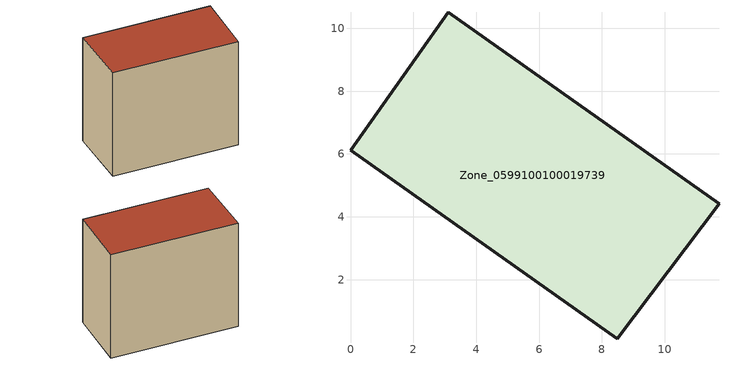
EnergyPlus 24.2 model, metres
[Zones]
Zone_0599100100019739
 floor ground (C_G): 11.72,4.42 8.48,0.12 0,6.12 3.11,10.51 z3.96
 wall outside (C_F): 8.48,0.12 11.72,4.42 3.11,10.51 0,6.12 8.48,0.12 z3.96:13.17
 roof outside (C_R): 3.11,10.51 0,6.12 8.48,0.12 11.72,4.42 z13.17
[BUILDING]
Pand.0599100100019739: North Axis=0; Terrain=City; Loads Convergence Tolerance Value=0.04; Temperature Convergence Tolerance Value=0.4; Solar Distribution=FullExterior; Maximum Number of Warmup Days=25; Minimum Number of Warmup Days=1
[Site:Location]
Rotterdam.The.Hague.AP_ZH_NLD Design_Conditions: Latitude=51.96; Longitude=4.45; Time Zone=1; Elevation=-4.5
[SITE:GROUNDTEMPERATURE:BUILDINGSURFACE]
18, 18, 18, 18, 18, 18, 18, 18, 18, 18, 18, 18
[MATERIAL] Thermal Absorptance=0.9; Solar Absorptance=0.7; Visible Absorptance=0.7
Name | Roughness | Thickness | Conductivity | Density | Specific Heat
G.TI.2015-2018 | MediumSmooth | 0.15 | 0.0428571 | 540 | 1210
F.TI.2015-2018 | Rough | 0.3 | 0.0666667 | 1920 | 840
R.TI.2015-2018 | MediumRough | 0.2 | 0.0333333 | 1500 | 1000
[CONSTRUCTION]
C_G: G.TI.2015-2018
C_F: F.TI.2015-2018
C_R: R.TI.2015-2018
[ZONE]
Zone_0599100100019739: Type=1; Multiplier=1; Ceiling Height=Autocalculate; Volume=Autocalculate; Floor Area=autocalculate; Part of Total Floor Area=Yes
[ZONEINFILTRATION:DESIGNFLOWRATE]
Infil_Zone_0599100100019739: Zone or ZoneList or Space or SpaceList=Zone_0599100100019739; Schedule=AlwaysOn; Design Flow Rate Calculation Method=Flow/Area; Flow Rate per Floor Area=0.0015; Constant Term Coefficient=1; Temperature Term Coefficient=0; Velocity Term Coefficient=0; Velocity Squared Term Coefficient=0
[HVACTEMPLATE:ZONE:IDEALLOADSAIRSYSTEM]
Zone_0599100100019739: Maximum Heating Supply Air Temperature=50; Minimum Cooling Supply Air Temperature=13; Maximum Heating Supply Air Humidity Ratio=0.0156; Minimum Cooling Supply Air Humidity Ratio=0.0077; Heating Limit=NoLimit; Cooling Limit=NoLimit; Dehumidification Control Type=ConstantSensibleHeatRatio; Cooling Sensible Heat Ratio=0.7; Dehumidification Setpoint=60; Humidification Control Type=None; Humidification Setpoint=30; Outdoor Air Method=None; Outdoor Air Flow Rate per Person=0.00944; Outdoor Air Flow Rate per Zone Floor Area=0; Outdoor Air Flow Rate per Zone=0; Demand Controlled Ventilation Type=None; Outdoor Air Economizer Type=NoEconomizer; Heat Recovery Type=None; Sensible Heat Recovery Effectiveness=0.7; Latent Heat Recovery Effectiveness=0.65
[ZONECONTROL:THERMOSTAT]
ThermostatControl_Zone_0599100100019739: Zone or ZoneList=Zone_0599100100019739; Control Type Schedule=DualSetpointControlType; Control 1=Thermostat_Zone_0599100100019739; Temperature Difference Between Cutout And Setpoint=0
[THERMOSTATSETPOINT:DUALSETPOINT]
Thermostat_Zone_0599100100019739: Heating Setpoint Temperature Schedule=HeatingSetpoint_Zone_0599100100019739; Cooling Setpoint Temperature Schedule=CoolingSetpoint_Zone_0599100100019739
[SCHEDULE:COMPACT]
HeatingSetpoint_Zone_0599100100019739: Through: 12/31, For: AllDays, Until: 24:00, 21
CoolingSetpoint_Zone_0599100100019739: Through: 12/31, For: AllDays, Until: 24:00, 24
DualSetpointControlType: Through: 12/31, For: AllDays, Until: 24:00, 4
AlwaysOn: Through: 12/31, For: AllDays, Until: 24:00, 1
